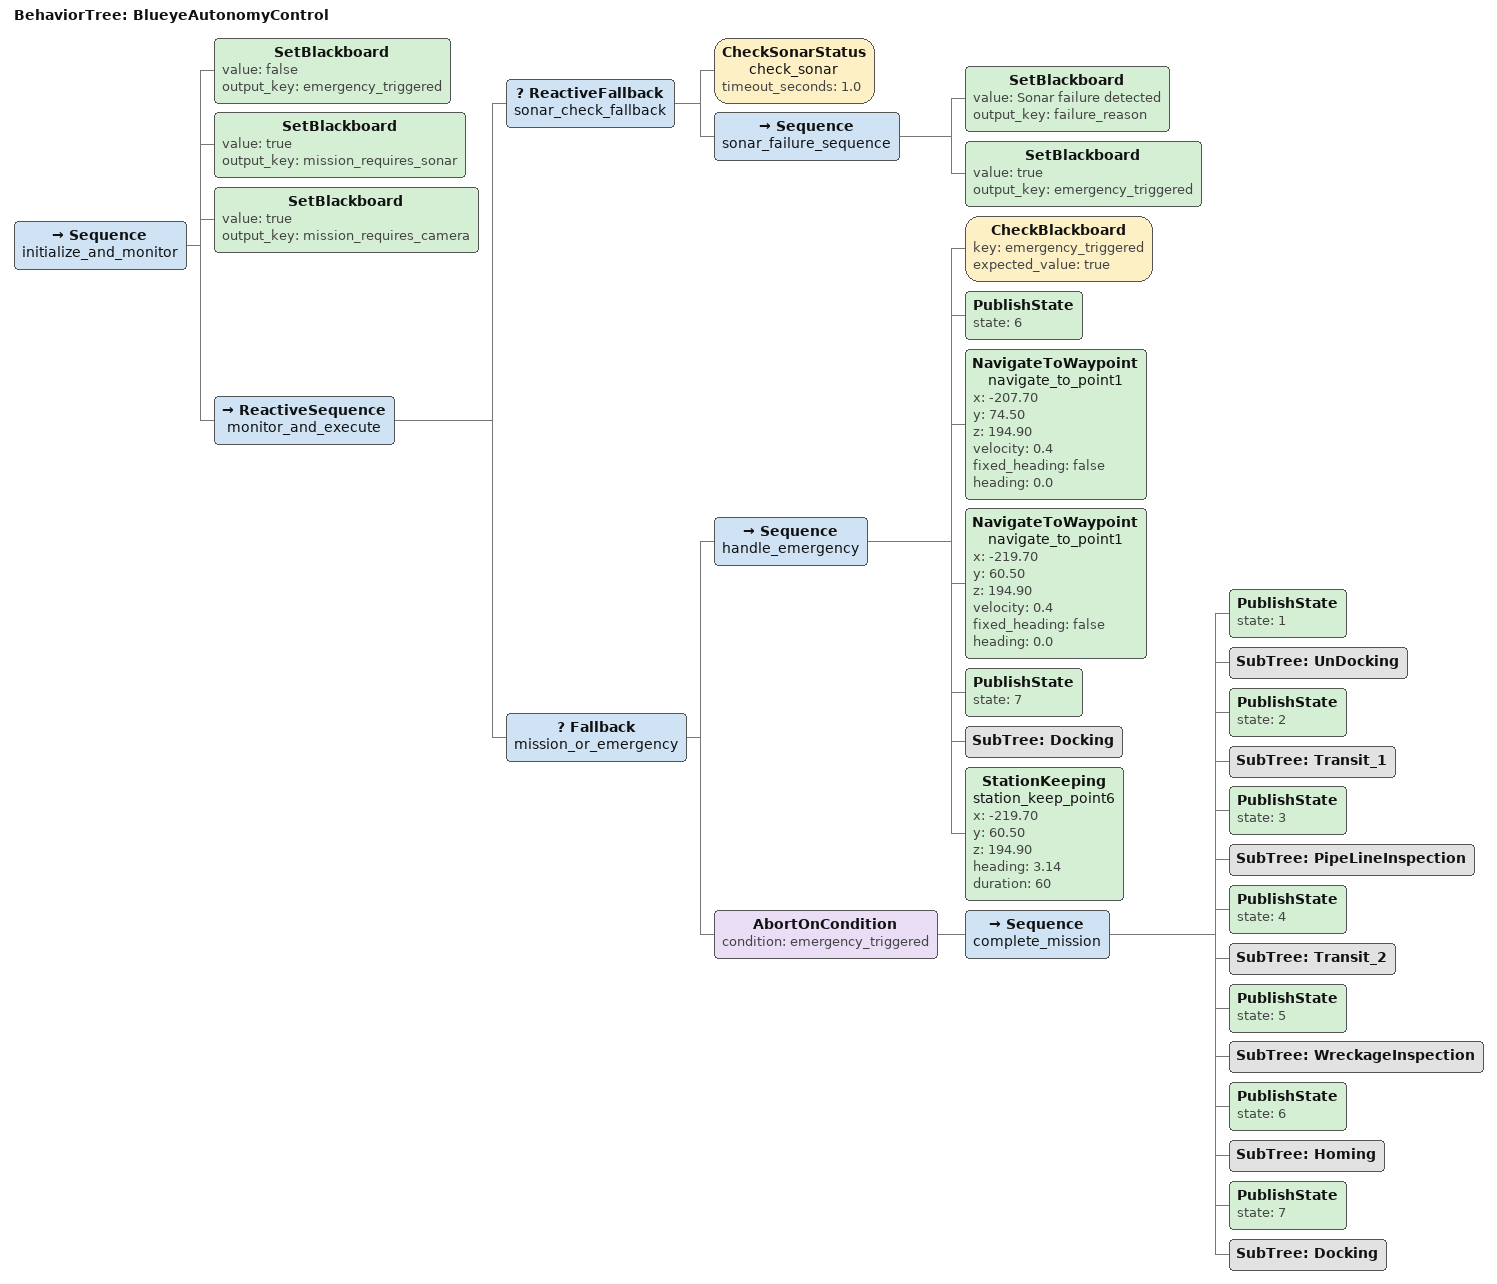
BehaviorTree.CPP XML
<?xml version="1.0" encoding="UTF-8"?>
<root BTCPP_format="4"
      main_tree_to_execute="BlueyeAutonomyControl">
  <include path="UnDocking.xml"/>

  <include path="Transit_1.xml"/>

  <include path="Transit_2.xml"/>

  <include path="PipeLineInspection.xml"/>

  <include path="WreckageInspection.xml"/>

  <include path="Homing.xml"/>

  <include path="Docking.xml"/>

  <include path="SystemMonitor.xml"/>

  <BehaviorTree ID="BlueyeAutonomyControl">
    <Sequence name="initialize_and_monitor">
      <SetBlackboard value="false"
                     output_key="emergency_triggered"/>
      <SetBlackboard value="true"
                     output_key="mission_requires_sonar"/>
      <SetBlackboard value="true"
                     output_key="mission_requires_camera"/>
      <ReactiveSequence name="monitor_and_execute">
        <ReactiveFallback name="sonar_check_fallback">
          <CheckSonarStatus name="check_sonar"
                            timeout_seconds="1.0"/>
          <Sequence name="sonar_failure_sequence">
            <SetBlackboard value="Sonar failure detected"
                           output_key="failure_reason"/>
            <SetBlackboard value="true"
                           output_key="emergency_triggered"/>
          </Sequence>
        </ReactiveFallback>
        <Fallback name="mission_or_emergency">
          <Sequence name="handle_emergency">
            <CheckBlackboard key="emergency_triggered"
                             expected_value="true"/>
            <PublishState state="6"/>
            <NavigateToWaypoint name="navigate_to_point1"
                                x="-207.70"
                                y="74.50"
                                z="194.90"
                                velocity="0.4"
                                fixed_heading="false"
                                heading="0.0"/>
            <NavigateToWaypoint name="navigate_to_point1"
                                x="-219.70"
                                y="60.50"
                                z="194.90"
                                velocity="0.4"
                                fixed_heading="false"
                                heading="0.0"/>
            <PublishState state="7"/>
            <SubTree ID="Docking"/>
            <StationKeeping name="station_keep_point6"
                            x="-219.70"
                            y="60.50"
                            z="194.90"
                            heading="3.14"
                            duration="60"/>
          </Sequence>
          <AbortOnCondition condition="emergency_triggered">
            <Sequence name="complete_mission">
              <PublishState state="1"/>
              <SubTree ID="UnDocking"/>
              <PublishState state="2"/>
              <SubTree ID="Transit_1"/>
              <PublishState state="3"/>
              <SubTree ID="PipeLineInspection"/>
              <PublishState state="4"/>
              <SubTree ID="Transit_2"/>
              <PublishState state="5"/>
              <SubTree ID="WreckageInspection"/>
              <PublishState state="6"/>
              <SubTree ID="Homing"/>
              <PublishState state="7"/>
              <SubTree ID="Docking"/>
            </Sequence>
          </AbortOnCondition>
        </Fallback>
      </ReactiveSequence>
    </Sequence>
  </BehaviorTree>

</root>
